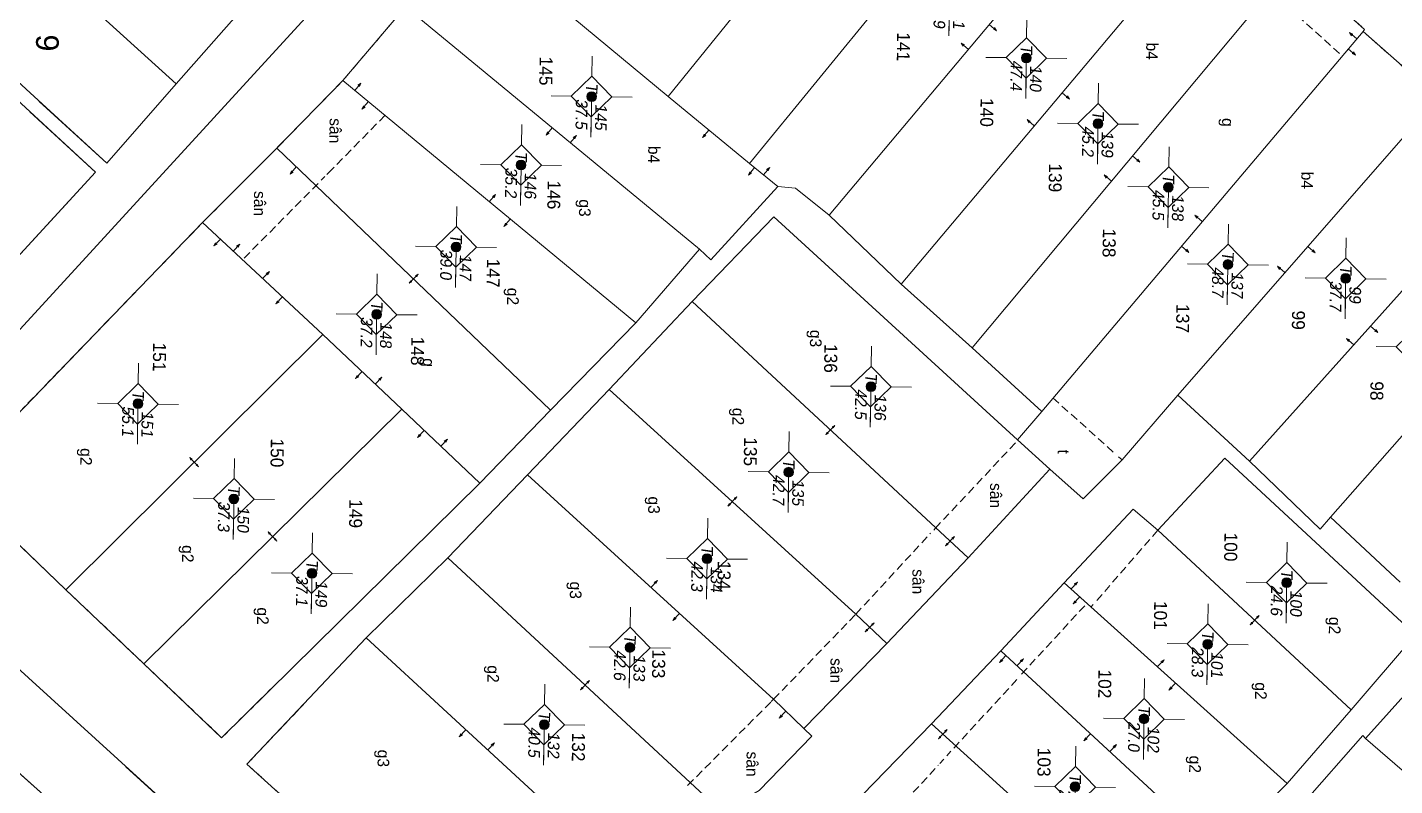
# Model space of a CAD drawing. Extents: x 601689 to 602595, y 1189742 to 1190763.
# Drawn here: x 602281.96 to 602324.14, y 1190337.56 to 1190360.97 of the extents above; entities that cross this region are included whole.
import ezdxf
from ezdxf.enums import TextEntityAlignment as Align

# ---------------------------------------------------------------- set-up
doc = ezdxf.new("R2010")
doc.units = 0
doc.header["$MEASUREMENT"] = 0
doc.linetypes.add('HIDDEN', pattern=[0.375, 0.25, -0.125])
for name, color, linetype in [('10', 250, 'Continuous'), ('11', 7, 'Continuous'), ('13', 7, 'Continuous'), ('14', 7, 'Continuous'), ('15', 7, 'Continuous'), ('16', 7, 'Continuous'), ('22', 7, 'Continuous'), ('25', 7, 'Continuous'), ('53', 7, 'Continuous'), ('57', 7, 'Continuous')]:
    doc.layers.add(name, color=color, linetype=linetype)
doc.layers.get('0').off()
doc.styles.add('TXT', font='vnshx.shx')

# ---------------------------------------------------------------- blocks, each defined once
blk = doc.blocks.new('NH3R')
at = {"layer": '16', "color": 7, "linetype": 'Continuous', "lineweight": 0}
for p, q in [((0, 0), (0.297, -0.005)), ((0.297, -0.005), (0.186, 0.031)), ((0.297, -0.005), (0.189, -0.033))]:
    blk.add_line(p, q, dxfattribs=at)
blk = doc.blocks.new('NH3')
at = {"layer": '16', "color": 7, "linetype": 'Continuous', "lineweight": 0}
for p, q in [((-0.199, -0.002), (-0.113, 0.021)), ((0.197, -0.012), (0.107, 0.015)), ((-0.199, -0.002), (0.197, -0.012)), ((-0.199, -0.002), (-0.116, -0.035)), ((0.197, -0.012), (0.104, -0.027))]:
    blk.add_line(p, q, dxfattribs=at)
blk = doc.blocks.new('*M275275275275')
at = {"layer": '13', "color": 3, "linetype": 'Continuous', "lineweight": 0}
blk.add_line((602484.25, 1189986.358), (602485.27, 1189986.358), dxfattribs=at)
at = {"layer": '13', "color": 3, "linetype": 'Continuous', "lineweight": 0, "style": 'TXT', "oblique": 7.6055}
blk.add_text('T', height=0.36, dxfattribs=at).set_placement((602484.053, 1189986.358), align=Align.MIDDLE_RIGHT)
for s, p in [('99', (602484.4, 1189986.658)), ('37.7', (602484.25, 1189986.058))]:
    blk.add_text(s, height=0.36, dxfattribs=at).set_placement(p, align=Align.MIDDLE_LEFT)
blk = doc.blocks.new('*M278278278278')
at = {"layer": '13', "color": 3, "linetype": 'Continuous', "lineweight": 0}
blk.add_line((602493.668, 1189984.675), (602494.688, 1189984.675), dxfattribs=at)
at = {"layer": '13', "color": 3, "linetype": 'Continuous', "lineweight": 0, "style": 'TXT', "oblique": 7.6055}
blk.add_text('T', height=0.36, dxfattribs=at).set_placement((602493.471, 1189984.675), align=Align.MIDDLE_RIGHT)
for s, p in [('100', (602493.818, 1189984.975)), ('24.6', (602493.668, 1189984.375))]:
    blk.add_text(s, height=0.36, dxfattribs=at).set_placement(p, align=Align.MIDDLE_LEFT)
blk = doc.blocks.new('*M281281281281')
at = {"layer": '13', "color": 3, "linetype": 'Continuous', "lineweight": 0}
blk.add_line((602483.873, 1189982.717), (602484.893, 1189982.717), dxfattribs=at)
at = {"layer": '13', "color": 3, "linetype": 'Continuous', "lineweight": 0, "style": 'TXT', "oblique": 7.6055}
for s, p in [('137', (602484.023, 1189983.017)), ('48.7', (602483.873, 1189982.417))]:
    blk.add_text(s, height=0.36, dxfattribs=at).set_placement(p, align=Align.MIDDLE_LEFT)
blk.add_text('T', height=0.36, dxfattribs=at).set_placement((602483.676, 1189982.717), align=Align.MIDDLE_RIGHT)
blk = doc.blocks.new('*M282282282282')
at = {"layer": '13', "color": 3, "linetype": 'Continuous', "lineweight": 0}
blk.add_line((602495.6, 1189982.262), (602496.62, 1189982.262), dxfattribs=at)
at = {"layer": '13', "color": 3, "linetype": 'Continuous', "lineweight": 0, "style": 'TXT', "oblique": 7.6055}
for s, p in [('101', (602495.75, 1189982.562)), ('28.3', (602495.6, 1189981.962))]:
    blk.add_text(s, height=0.36, dxfattribs=at).set_placement(p, align=Align.MIDDLE_LEFT)
blk.add_text('T', height=0.36, dxfattribs=at).set_placement((602495.403, 1189982.262), align=Align.MIDDLE_RIGHT)
blk = doc.blocks.new('*M285285285285')
at = {"layer": '13', "color": 3, "linetype": 'Continuous', "lineweight": 0}
blk.add_line((602481.515, 1189980.85), (602482.535, 1189980.85), dxfattribs=at)
at = {"layer": '13', "color": 3, "linetype": 'Continuous', "lineweight": 0, "style": 'TXT', "oblique": 7.6055}
blk.add_text('T', height=0.36, dxfattribs=at).set_placement((602481.318, 1189980.85), align=Align.MIDDLE_RIGHT)
for s, p in [('138', (602481.665, 1189981.15)), ('45.5', (602481.515, 1189980.55))]:
    blk.add_text(s, height=0.36, dxfattribs=at).set_placement(p, align=Align.MIDDLE_LEFT)
blk = doc.blocks.new('*M287287287287')
at = {"layer": '13', "color": 3, "linetype": 'Continuous', "lineweight": 0}
blk.add_line((602497.932, 1189980.334), (602498.952, 1189980.334), dxfattribs=at)
at = {"layer": '13', "color": 3, "linetype": 'Continuous', "lineweight": 0, "style": 'TXT', "oblique": 7.6055}
for s, p in [('102', (602498.082, 1189980.634)), ('27.0', (602497.932, 1189980.034))]:
    blk.add_text(s, height=0.36, dxfattribs=at).set_placement(p, align=Align.MIDDLE_LEFT)
blk.add_text('T', height=0.36, dxfattribs=at).set_placement((602497.735, 1189980.334), align=Align.MIDDLE_RIGHT)
blk = doc.blocks.new('*M290290290290')
at = {"layer": '13', "color": 3, "linetype": 'Continuous', "lineweight": 0}
blk.add_line((602479.587, 1189978.649), (602480.607, 1189978.649), dxfattribs=at)
at = {"layer": '13', "color": 3, "linetype": 'Continuous', "lineweight": 0, "style": 'TXT', "oblique": 7.6055}
for s, p in [('139', (602479.737, 1189978.949)), ('45.2', (602479.587, 1189978.349))]:
    blk.add_text(s, height=0.36, dxfattribs=at).set_placement(p, align=Align.MIDDLE_LEFT)
blk.add_text('T', height=0.36, dxfattribs=at).set_placement((602479.39, 1189978.649), align=Align.MIDDLE_RIGHT)
blk = doc.blocks.new('*M291291291291')
at = {"layer": '13', "color": 3, "linetype": 'Continuous', "lineweight": 0}
blk.add_line((602500.059, 1189978.24), (602501.079, 1189978.24), dxfattribs=at)
at = {"layer": '13', "color": 3, "linetype": 'Continuous', "lineweight": 0, "style": 'TXT', "oblique": 7.6055}
for s, p in [('103', (602500.209, 1189978.54)), ('27.9', (602500.059, 1189977.94))]:
    blk.add_text(s, height=0.36, dxfattribs=at).set_placement(p, align=Align.MIDDLE_LEFT)
blk.add_text('T', height=0.36, dxfattribs=at).set_placement((602499.862, 1189978.24), align=Align.MIDDLE_RIGHT)
blk = doc.blocks.new('*M294294294294')
at = {"layer": '13', "color": 3, "linetype": 'Continuous', "lineweight": 0}
blk.add_line((602477.589, 1189976.407), (602478.609, 1189976.407), dxfattribs=at)
at = {"layer": '13', "color": 3, "linetype": 'Continuous', "lineweight": 0, "style": 'TXT', "oblique": 7.6055}
for s, p in [('140', (602477.739, 1189976.707)), ('47.4', (602477.589, 1189976.107))]:
    blk.add_text(s, height=0.36, dxfattribs=at).set_placement(p, align=Align.MIDDLE_LEFT)
blk.add_text('T', height=0.36, dxfattribs=at).set_placement((602477.392, 1189976.407), align=Align.MIDDLE_RIGHT)
blk = doc.blocks.new('*M298298298298')
at = {"layer": '13', "color": 3, "linetype": 'Continuous', "lineweight": 0}
blk.add_line((602475.694, 1189974.011), (602476.714, 1189974.011), dxfattribs=at)
at = {"layer": '13', "color": 3, "linetype": 'Continuous', "lineweight": 0, "style": 'TXT', "oblique": 7.6055}
for s, p in [('141', (602475.844, 1189974.311)), ('46.9', (602475.694, 1189973.711))]:
    blk.add_text(s, height=0.36, dxfattribs=at).set_placement(p, align=Align.MIDDLE_LEFT)
blk.add_text('T', height=0.36, dxfattribs=at).set_placement((602475.497, 1189974.011), align=Align.MIDDLE_RIGHT)
blk = doc.blocks.new('*M301301301301')
at = {"layer": '13', "color": 3, "linetype": 'Continuous', "lineweight": 0}
blk.add_line((602487.801, 1189971.761), (602488.821, 1189971.761), dxfattribs=at)
at = {"layer": '13', "color": 3, "linetype": 'Continuous', "lineweight": 0, "style": 'TXT', "oblique": 7.6055}
for s, p in [('136', (602487.951, 1189972.061)), ('42.5', (602487.801, 1189971.461))]:
    blk.add_text(s, height=0.36, dxfattribs=at).set_placement(p, align=Align.MIDDLE_LEFT)
blk.add_text('T', height=0.36, dxfattribs=at).set_placement((602487.604, 1189971.761), align=Align.MIDDLE_RIGHT)
blk = doc.blocks.new('*M306306306306')
at = {"layer": '13', "color": 3, "linetype": 'Continuous', "lineweight": 0}
blk.add_line((602490.478, 1189969.263), (602491.498, 1189969.263), dxfattribs=at)
at = {"layer": '13', "color": 3, "linetype": 'Continuous', "lineweight": 0, "style": 'TXT', "oblique": 7.6055}
for s, p in [('135', (602490.628, 1189969.563)), ('42.7', (602490.478, 1189968.963))]:
    blk.add_text(s, height=0.36, dxfattribs=at).set_placement(p, align=Align.MIDDLE_LEFT)
blk.add_text('T', height=0.36, dxfattribs=at).set_placement((602490.281, 1189969.263), align=Align.MIDDLE_RIGHT)
blk = doc.blocks.new('*M309309309309')
at = {"layer": '13', "color": 3, "linetype": 'Continuous', "lineweight": 0}
blk.add_line((602493.186, 1189966.785), (602494.206, 1189966.785), dxfattribs=at)
at = {"layer": '13', "color": 3, "linetype": 'Continuous', "lineweight": 0, "style": 'TXT', "oblique": 7.6055}
for s, p in [('134', (602493.336, 1189967.085)), ('42.3', (602493.186, 1189966.485))]:
    blk.add_text(s, height=0.36, dxfattribs=at).set_placement(p, align=Align.MIDDLE_LEFT)
blk.add_text('T', height=0.36, dxfattribs=at).set_placement((602492.989, 1189966.785), align=Align.MIDDLE_RIGHT)
blk = doc.blocks.new('*M313313313313')
at = {"layer": '13', "color": 3, "linetype": 'Continuous', "lineweight": 0}
blk.add_line((602495.961, 1189964.443), (602496.981, 1189964.443), dxfattribs=at)
at = {"layer": '13', "color": 3, "linetype": 'Continuous', "lineweight": 0, "style": 'TXT', "oblique": 7.6055}
for s, p in [('133', (602496.111, 1189964.743)), ('42.6', (602495.961, 1189964.143))]:
    blk.add_text(s, height=0.36, dxfattribs=at).set_placement(p, align=Align.MIDDLE_LEFT)
blk.add_text('T', height=0.36, dxfattribs=at).set_placement((602495.764, 1189964.443), align=Align.MIDDLE_RIGHT)
blk = doc.blocks.new('*M316316316316')
at = {"layer": '13', "color": 3, "linetype": 'Continuous', "lineweight": 0}
blk.add_line((602478.975, 1189963.014), (602479.995, 1189963.014), dxfattribs=at)
at = {"layer": '13', "color": 3, "linetype": 'Continuous', "lineweight": 0, "style": 'TXT', "oblique": 7.6055}
for s, p in [('145', (602479.125, 1189963.314)), ('37.5', (602478.975, 1189962.714))]:
    blk.add_text(s, height=0.36, dxfattribs=at).set_placement(p, align=Align.MIDDLE_LEFT)
blk.add_text('T', height=0.36, dxfattribs=at).set_placement((602478.778, 1189963.014), align=Align.MIDDLE_RIGHT)
blk = doc.blocks.new('*M317317317317')
at = {"layer": '13', "color": 3, "linetype": 'Continuous', "lineweight": 0}
blk.add_line((602498.379, 1189961.835), (602499.399, 1189961.835), dxfattribs=at)
at = {"layer": '13', "color": 3, "linetype": 'Continuous', "lineweight": 0, "style": 'TXT', "oblique": 7.6055}
blk.add_text('T', height=0.36, dxfattribs=at).set_placement((602498.182, 1189961.835), align=Align.MIDDLE_RIGHT)
for s, p in [('132', (602498.529, 1189962.135)), ('40.5', (602498.379, 1189961.535))]:
    blk.add_text(s, height=0.36, dxfattribs=at).set_placement(p, align=Align.MIDDLE_LEFT)
blk = doc.blocks.new('*M318318318318')
at = {"layer": '13', "color": 3, "linetype": 'Continuous', "lineweight": 0}
blk.add_line((602481.12, 1189960.871), (602482.14, 1189960.871), dxfattribs=at)
at = {"layer": '13', "color": 3, "linetype": 'Continuous', "lineweight": 0, "style": 'TXT', "oblique": 7.6055}
for s, p in [('146', (602481.27, 1189961.171)), ('35.2', (602481.12, 1189960.571))]:
    blk.add_text(s, height=0.36, dxfattribs=at).set_placement(p, align=Align.MIDDLE_LEFT)
blk.add_text('T', height=0.36, dxfattribs=at).set_placement((602480.923, 1189960.871), align=Align.MIDDLE_RIGHT)
blk = doc.blocks.new('*M320320320320')
at = {"layer": '13', "color": 3, "linetype": 'Continuous', "lineweight": 0}
blk.add_line((602483.676, 1189958.903), (602484.696, 1189958.903), dxfattribs=at)
at = {"layer": '13', "color": 3, "linetype": 'Continuous', "lineweight": 0, "style": 'TXT', "oblique": 7.6055}
blk.add_text('T', height=0.36, dxfattribs=at).set_placement((602483.479, 1189958.903), align=Align.MIDDLE_RIGHT)
for s, p in [('147', (602483.826, 1189959.203)), ('39.0', (602483.676, 1189958.603))]:
    blk.add_text(s, height=0.36, dxfattribs=at).set_placement(p, align=Align.MIDDLE_LEFT)
blk = doc.blocks.new('*M325325325325')
at = {"layer": '13', "color": 3, "linetype": 'Continuous', "lineweight": 0}
blk.add_line((602485.794, 1189956.48), (602486.814, 1189956.48), dxfattribs=at)
at = {"layer": '13', "color": 3, "linetype": 'Continuous', "lineweight": 0, "style": 'TXT', "oblique": 7.6055}
for s, p in [('148', (602485.944, 1189956.78)), ('37.2', (602485.794, 1189956.18))]:
    blk.add_text(s, height=0.36, dxfattribs=at).set_placement(p, align=Align.MIDDLE_LEFT)
blk.add_text('T', height=0.36, dxfattribs=at).set_placement((602485.597, 1189956.48), align=Align.MIDDLE_RIGHT)
blk = doc.blocks.new('*M329329329329')
at = {"layer": '13', "color": 3, "linetype": 'Continuous', "lineweight": 0}
blk.add_line((602493.813, 1189954.601), (602494.833, 1189954.601), dxfattribs=at)
at = {"layer": '13', "color": 3, "linetype": 'Continuous', "lineweight": 0, "style": 'TXT', "oblique": 7.6055}
for s, p in [('149', (602493.963, 1189954.901)), ('37.1', (602493.813, 1189954.301))]:
    blk.add_text(s, height=0.36, dxfattribs=at).set_placement(p, align=Align.MIDDLE_LEFT)
blk.add_text('T', height=0.36, dxfattribs=at).set_placement((602493.616, 1189954.601), align=Align.MIDDLE_RIGHT)
blk = doc.blocks.new('*M332332332332')
at = {"layer": '13', "color": 3, "linetype": 'Continuous', "lineweight": 0}
blk.add_line((602491.551, 1189952.16), (602492.571, 1189952.16), dxfattribs=at)
at = {"layer": '13', "color": 3, "linetype": 'Continuous', "lineweight": 0, "style": 'TXT', "oblique": 7.6055}
blk.add_text('T', height=0.36, dxfattribs=at).set_placement((602491.354, 1189952.16), align=Align.MIDDLE_RIGHT)
for s, p in [('150', (602491.701, 1189952.46)), ('37.3', (602491.551, 1189951.86))]:
    blk.add_text(s, height=0.36, dxfattribs=at).set_placement(p, align=Align.MIDDLE_LEFT)
blk = doc.blocks.new('*M335335335335')
at = {"layer": '13', "color": 3, "linetype": 'Continuous', "lineweight": 0}
blk.add_line((602488.659, 1189949.158), (602489.679, 1189949.158), dxfattribs=at)
at = {"layer": '13', "color": 3, "linetype": 'Continuous', "lineweight": 0, "style": 'TXT', "oblique": 7.6055}
blk.add_text('T', height=0.36, dxfattribs=at).set_placement((602488.462, 1189949.158), align=Align.MIDDLE_RIGHT)
for s, p in [('151', (602488.809, 1189949.458)), ('55.1', (602488.659, 1189948.858))]:
    blk.add_text(s, height=0.36, dxfattribs=at).set_placement(p, align=Align.MIDDLE_LEFT)
blk = doc.blocks.new('CENTRD')
at = {"layer": '11', "linetype": 'Continuous', "lineweight": 0}
h = blk.add_hatch(color=2, dxfattribs=at)
edge = h.paths.add_edge_path()
edge.add_arc((0, 0), 0.15, 0, 360)
at = {"layer": '11', "color": 2, "linetype": 'Continuous', "lineweight": 0}
for p, q in [((0, 1.25), (0, 0.625)), ((0, 0.625), (-0.625, 0)), ((0.625, 0), (0, 0.625)), ((-0.625, 0), (-1.25, 0)), ((-0.625, 0), (0, -0.625)), ((0, -0.625), (0.625, 0)), ((1.25, 0), (0.625, 0)), ((0, -0.625), (0, -1.25))]:
    blk.add_line(p, q, dxfattribs=at)
blk.add_circle((0, 0), 0.15, dxfattribs=at)
blk = doc.blocks.new('BDONG')
at = {"color": 7, "linetype": 'Continuous', "lineweight": 0}
for p, q in [((0, 0), (0, -1.508)), ((0, 0), (2.759, 0)), ((0.342, 0), (0.342, -1.508)), ((0.797, 0), (0.797, -1.508)), ((1.274, 0), (1.274, -1.508)), ((1.73, 0), (1.73, -1.508)), ((1.753, 0), (1.753, -1.508)), ((2.072, 0), (2.072, -1.508)), ((2.759, 0), (2.759, -1.508)), ((0, -0.308), (1.73, -0.308)), ((1.753, -0.308), (2.759, -0.308)), ((0, -0.458), (1.73, -0.458)), ((1.753, -0.458), (2.759, -0.458)), ((0, -0.608), (1.73, -0.608)), ((1.753, -0.608), (2.759, -0.608)), ((0, -0.758), (1.73, -0.758)), ((1.753, -0.758), (2.759, -0.758)), ((0, -0.908), (1.73, -0.908)), ((1.753, -0.908), (2.759, -0.908)), ((0, -1.058), (1.73, -1.058)), ((1.753, -1.058), (2.759, -1.058)), ((0, -1.208), (1.73, -1.208)), ((1.753, -1.208), (2.759, -1.208)), ((0, -1.358), (1.73, -1.358)), ((1.753, -1.358), (2.759, -1.358)), ((0, -1.508), (1.73, -1.508)), ((1.753, -1.508), (2.759, -1.508))]:
    blk.add_line(p, q, dxfattribs=at)
at = {"color": 7, "linetype": 'Continuous', "lineweight": 0, "style": 'TXT'}
blk.add_text('B%%182ng c%%184c th%%246a bi%%213n %%174%%233ng ', height=0.049998, rotation=360, dxfattribs=at).set_placement((0.008, 0.046))
for s, height, p in [('(D%%239ng cho ch%%216nh l%%253 bi%%213n %%174%%233ng)', 0.054, (1.743, 0.05)), ('s%%232 TT', 0.05, (0.21, -0.099)), ('s%%232 hi%%214u', 0.049998, (0.639, -0.104)), ('s%%232 hi%%214u th%%246a', 0.049998, (1.135, -0.103)), ('s%%232 hi%%214u th%%246a', 0.049998, (1.612, -0.107)), ('s%%232 TT', 0.05, (1.936, -0.114)), ('s%%232 hi%%214u th%%246a b%%225', 0.049998, (2.559, -0.108)), ('Th%%246a th%%170m', 0.049998, (0.227, -0.214)), ('Th%%246a th%%170m', 0.049998, (0.63, -0.213)), ('g%%232c c%%241a th%%246a', 0.049998, (1.137, -0.187)), ('Th%%246a b%%225', 0.049998, (1.956, -0.203)), ('(ch%%216 %%174%%184nh s%%232 m%%233t l%%199n)', 0.049998, (2.638, -0.204)), ('l%%169n c%%203n', 0.049998, (1.56, -0.224)), ('m%%237i th%%170m', 0.049998, (1.101, -0.282))]:
    blk.add_text(s, height=height, rotation=360, dxfattribs=at).set_placement(p, align=Align.CENTER)
blk = doc.blocks.new('BANG')
at = {"color": 7, "linetype": 'Continuous', "lineweight": 0, "xscale": 9.999585560760034, "yscale": 9.999585560760034, "rotation": 359.9999199552673}
blk.add_blockref('BDONG', (0, 0), dxfattribs=at)

msp = doc.modelspace()

# ---------------------------------------------------------------- linework, layer by layer
at = {"layer": '10', "color": 7, "linetype": 'Continuous', "lineweight": 0}
for p, q in [((602311.129, 1190370.448), (602301.729, 1190358.836)), ((602275.659, 1190369.114), (602286.554, 1190359.224)), ((602314.219, 1190368.965), (602304.241, 1190356.772)), ((602316.581, 1190366.942), (602306.699, 1190355.168)), ((602318.862, 1190364.861), (602308.921, 1190353.047)), ((602295.48, 1190364.032), (602301.729, 1190358.836)), ((602320.996, 1190362.912), (602311.113, 1190351.077)), ((602286.554, 1190359.224), (602288.566, 1190361.507)), ((602293.628, 1190361.607), (602291.695, 1190359.324)), ((602293.628, 1190361.607), (602302.695, 1190354.123)), ((602323.168, 1190360.842), (602313.257, 1190349.117)), ((602323.168, 1190360.842), (602325.48, 1190358.8)), ((602291.695, 1190359.324), (602289.657, 1190357.241)), ((602291.695, 1190359.324), (602300.734, 1190351.849)), ((602301.729, 1190358.836), (602304.241, 1190356.772)), ((602317.454, 1190349.62), (602325.48, 1190358.8)), ((602289.657, 1190357.241), (602287.365, 1190354.942)), ((602289.657, 1190357.241), (602298.106, 1190349.155)), ((602304.241, 1190356.772), (602305.111, 1190356.059)), ((602306.699, 1190355.168), (602308.921, 1190353.047)), ((602291.078, 1190351.491), (602287.365, 1190354.942)), ((602322.163, 1190345.855), (602329.974, 1190354.729)), ((602302.695, 1190354.123), (602300.734, 1190351.849)), ((602308.921, 1190353.047), (602311.113, 1190351.077)), ((602302.472, 1190352.506), (602299.916, 1190349.791)), ((602302.472, 1190352.506), (602310.984, 1190344.598)), ((602298.106, 1190349.155), (602300.734, 1190351.849)), ((602291.078, 1190351.491), (602283.15, 1190343.609)), ((602293.517, 1190349.187), (602291.078, 1190351.491)), ((602311.113, 1190351.077), (602313.257, 1190349.117)), ((602299.916, 1190349.791), (602297.389, 1190347.155)), ((602317.454, 1190349.62), (602319.666, 1190347.58)), ((602285.558, 1190341.327), (602293.517, 1190349.187)), ((602295.925, 1190346.905), (602293.517, 1190349.187)), ((602295.925, 1190346.905), (602298.106, 1190349.155)), ((602313.257, 1190349.117), (602312.514, 1190348.238)), ((602312.514, 1190348.238), (602313.502, 1190347.334)), ((602297.389, 1190347.155), (602294.934, 1190344.598)), ((602310.984, 1190344.598), (602313.502, 1190347.334)), ((602322.163, 1190345.855), (602324.315, 1190343.846)), ((602316.836, 1190345.447), (602322.801, 1190339.906)), ((602294.934, 1190344.598), (602292.419, 1190342.123)), ((602303.397, 1190336.742), (602294.934, 1190344.598)), ((602308.479, 1190341.952), (602310.984, 1190344.598)), ((602311.996, 1190341.724), (602313.945, 1190343.827)), ((602313.945, 1190343.827), (602320.829, 1190337.633)), ((602283.15, 1190343.609), (602285.558, 1190341.327)), ((602305.922, 1190339.327), (602308.479, 1190341.952)), ((602309.854, 1190339.473), (602311.996, 1190341.724)), ((602311.996, 1190341.724), (602318.72, 1190335.511)), ((602322.801, 1190339.906), (602320.829, 1190337.633)), ((602309.854, 1190339.473), (602316.551, 1190333.401)), ((602335.306, 1190328.553), (602323.249, 1190339.02)), ((602320.829, 1190337.633), (602318.72, 1190335.511))]:
    msp.add_line(p, q, dxfattribs=at)
for points in [[(602275.659, 1190369.114), (602273.498, 1190366.913), (602274.307, 1190366.062), (602284.41, 1190356.773), (602286.554, 1190359.224)], [(602320.996, 1190362.912), (602323.218, 1190360.901), (602323.168, 1190360.842)], [(602273.627, 1190351.44), (602276.757, 1190348.548), (602284.066, 1190356.498), (602280.956, 1190359.361)], [(602327.813, 1190356.758), (602327.141, 1190355.927), (602319.666, 1190347.58)], [(602305.111, 1190356.059), (602303.05, 1190353.798), (602302.695, 1190354.123)], [(602305.111, 1190356.059), (602305.66, 1190356.002), (602306.699, 1190355.168)], [(602312.514, 1190348.238), (602304.989, 1190355.121), (602302.472, 1190352.506)], [(602287.365, 1190354.942), (602279.665, 1190346.967), (602283.15, 1190343.609)], [(602308.479, 1190341.952), (602307.521, 1190342.855), (602299.916, 1190349.791)], [(602313.502, 1190347.334), (602314.53, 1190346.42), (602315.737, 1190347.623), (602317.454, 1190349.62)], [(602316.836, 1190345.447), (602318.907, 1190347.67), (602324.792, 1190342.219), (602322.801, 1190339.906)], [(602319.666, 1190347.58), (602321.847, 1190345.479), (602322.163, 1190345.855)], [(602305.922, 1190339.327), (602304.984, 1190340.23), (602297.389, 1190347.155)], [(602285.558, 1190341.327), (602287.957, 1190339.044), (602295.925, 1190346.905)], [(602313.945, 1190343.827), (602316.076, 1190346.099), (602316.836, 1190345.447)], [(602273.305, 1190339.705), (602273.266, 1190339.735), (602276.16, 1190342.906), (602284.784, 1190335.207), (602281.941, 1190332.026)], [(602292.419, 1190342.123), (602288.737, 1190338.233), (602292.085, 1190335.197), (602297.21, 1190330.466), (602300.892, 1190334.266)], [(602292.419, 1190342.123), (602299.915, 1190335.209), (602300.892, 1190334.266)], [(602323.249, 1190339.02), (602325.524, 1190341.559), (602334.662, 1190333.382), (602337.44, 1190330.985), (602335.306, 1190328.553)], [(602303.397, 1190336.742), (602304.535, 1190337.416), (602306.169, 1190339.094), (602305.922, 1190339.327)], [(602308.228, 1190336.806), (602307.724, 1190337.283), (602309.854, 1190339.473)], [(602321.301, 1190336.996), (602323.16, 1190339.111), (602323.249, 1190339.02)]]:
    msp.add_lwpolyline(points, dxfattribs=at)
at = {"layer": '14', "color": 6, "linetype": 'HIDDEN', "lineweight": 0}
for p, q in [((602320.305, 1190362.081), (602322.518, 1190360.101)), ((602293.001, 1190358.256), (602291.379, 1190356.607)), ((602291.379, 1190356.607), (602291.166, 1190356.39)), ((602290.932, 1190356.154), (602288.6, 1190353.795)), ((602291.145, 1190356.371), (602291.024, 1190356.252)), ((602313.602, 1190349.533), (602315.548, 1190347.785)), ((602315.628, 1190347.714), (602315.737, 1190347.623)), ((602316.836, 1190345.447), (602314.926, 1190343.244)), ((602307.521, 1190342.855), (602309.825, 1190345.354)), ((602312.635, 1190341.005), (602314.645, 1190343.188)), ((602314.845, 1190343.155), (602314.774, 1190343.076)), ((602310.544, 1190338.724), (602312.534, 1190340.886)), ((602310.117, 1190338.249), (602310.239, 1190338.379)), ((602310.331, 1190338.487), (602310.453, 1190338.625)), ((602308.534, 1190336.531), (602310.067, 1190338.2))]:
    msp.add_line(p, q, dxfattribs=at)
for points in [[(602309.927, 1190345.453), (602309.967, 1190345.502), (602312.524, 1190348.227)], [(602304.913, 1190340.161), (602304.984, 1190340.23), (602307.521, 1190342.855)], [(602302.327, 1190337.566), (602302.338, 1190337.576), (602304.913, 1190340.161)]]:
    msp.add_lwpolyline(points, dxfattribs=at)
at = {"layer": '22', "color": 7, "linetype": 'HIDDEN', "lineweight": 0}
for p, q in [((602320.996, 1190362.912), (602323.218, 1190360.901)), ((602323.218, 1190360.901), (602323.168, 1190360.842)), ((602323.168, 1190360.842), (602325.48, 1190358.8)), ((602290.573, 1190340.168), (602288.737, 1190338.233)), ((602288.737, 1190338.233), (602292.085, 1190335.197))]:
    msp.add_line(p, q, dxfattribs=at)
msp.add_lwpolyline([(602299.361, 1190367.739), (602296.74, 1190364.684), (602296.552, 1190364.847), (602295.48, 1190364.032), (602293.628, 1190361.607), (602291.695, 1190359.324), (602289.657, 1190357.241), (602287.365, 1190354.942), (602279.665, 1190346.967), (602283.15, 1190343.609), (602285.558, 1190341.327), (602287.957, 1190339.044), (602289.802, 1190340.869)], dxfattribs=at)
at = {"layer": '25', "color": 7, "linetype": 'Continuous', "lineweight": 0}
for p, q in [((602286.554, 1190359.224), (602288.566, 1190361.507)), ((602284.41, 1190356.773), (602286.554, 1190359.224)), ((602282.327, 1190358.682), (602284.41, 1190356.773)), ((602284.066, 1190356.498), (602282.042, 1190358.366)), ((602276.757, 1190348.548), (602284.066, 1190356.498)), ((602276.16, 1190342.906), (602284.784, 1190335.207))]:
    msp.add_line(p, q, dxfattribs=at)
at = {"layer": '57', "color": 172, "linetype": 'Continuous', "lineweight": 0}
for q in [(602292.227, 1190363.107), (602292.176, 1190363.047)]:
    msp.add_line((602276.471, 1190345.912), q, dxfattribs=at)
for points in [[(602276.471, 1190345.912), (602294.971, 1190329.067), (602285.735, 1190319.213), (602285.952, 1190319)], [(602285.005, 1190338.144), (602294.971, 1190329.067), (602290.668, 1190324.476)]]:
    msp.add_lwpolyline(points, dxfattribs=at)

# ---------------------------------------------------------------- block references
at = {"color": 7, "linetype": 'Continuous', "lineweight": 0, "rotation": 269.2144660607985}
msp.add_blockref('BANG', (602335.007, 1190342.438), dxfattribs=at)
at = {"layer": '11', "color": 2, "linetype": 'Continuous', "lineweight": 0, "rotation": 269.1680420500809}
for p in [(602310.412, 1190361.954), (602312.781, 1190360.025), (602299.369, 1190358.833), (602314.993, 1190357.995), (602297.195, 1190356.72), (602317.166, 1190356.035), (602295.19, 1190354.193), (602318.999, 1190353.65), (602322.634, 1190353.22), (602292.737, 1190352.11), (602324.819, 1190351.104), (602307.987, 1190349.881), (602285.374, 1190349.352), (602305.45, 1190347.241), (602288.333, 1190346.416), (602302.933, 1190344.569), (602290.741, 1190344.119), (602320.814, 1190343.828), (602300.551, 1190341.829), (602318.373, 1190341.931), (602316.412, 1190339.627), (602297.908, 1190339.449), (602314.287, 1190337.531)]:
    msp.add_blockref('CENTRD', p, dxfattribs=at)
at = {"layer": '13', "color": 3, "linetype": 'Continuous', "lineweight": 0, "rotation": 269.1680420500809}
for name in ['*M298298298298', '*M294294294294', '*M316316316316', '*M290290290290', '*M318318318318', '*M285285285285', '*M320320320320', '*M281281281281', '*M275275275275', '*M325325325325', '*M301301301301', '*M335335335335', '*M306306306306', '*M332332332332', '*M309309309309', '*M329329329329', '*M278278278278', '*M313313313313', '*M282282282282', '*M287287287287', '*M317317317317', '*M291291291291']:
    msp.add_blockref(name, (-578790.27, 1810052.359), dxfattribs=at)
at = {"layer": '16', "color": 7, "linetype": 'Continuous', "lineweight": 0}
for name, p, rotation in [('NH3R', (602311.64, 1190361.06), 319.9876274187848), ('NH3R', (602311, 1190360.289), 139.9876274187846), ('NH3R', (602292.062, 1190359.019), 50.40460561510227), ('NH3R', (602313.892, 1190358.949), 319.9208728949191), ('NH3R', (602313.027, 1190357.931), 139.9876274187846), ('NH3R', (602298.71, 1190357.407), 50.40460561510227), ('NH3R', (602304.4, 1190356.639), 230.7089066043789), ('NH3R', (602304.676, 1190356.415), 50.70890660437889), ('NH3R', (602296.214, 1190355.581), 50.40460561510227), ('NH3R', (602287.919, 1190354.435), 226.6302405754163), ('NH3R', (602288.313, 1190354.06), 47.09240112222565), ('NH3R', (602321.467, 1190354.205), 318.8414086952059), ('NH3R', (602289.222, 1190353.217), 47.09240112222565), ('NH3R', (602289.834, 1190352.648), 226.6302405754163), ('NH3R', (602292.293, 1190350.344), 226.6302405754163), ('NH3R', (602292.697, 1190349.959), 47.09240112222565), ('NH3R', (602294.208, 1190348.528), 226.6302405754163), ('NH3', (602306.728, 1190348.547), 47.11110220616114), ('NH3', (602303.718, 1190346.328), 227.6407451887323), ('NH3', (602289.533, 1190345.262), 314.6481857018163), ('NH3', (602310.422, 1190345.116), 47.11110220616114), ('NH3R', (602301.202, 1190343.682), 47.65964504211306), ('NH3R', (602314.152, 1190343.634), 47.27187573325543), ('NH3R', (602314.428, 1190343.391), 228.0184600615754), ('NH3R', (602302.081, 1190342.88), 227.3194912225049), ('NH3', (602307.945, 1190342.459), 47.11110220616114), ('NH3R', (602312.154, 1190341.582), 228.0184600615754), ('NH3R', (602312.489, 1190341.267), 47.27187573325543), ('NH3R', (602316.829, 1190341.238), 47.27187573325543), ('NH3', (602299.16, 1190340.67), 47.12111703489267), ('NH3R', (602317.382, 1190340.73), 228.0184600615754), ('NH3R', (602305.359, 1190339.866), 227.3194912225049), ('NH3R', (602295.491, 1190339.291), 227.3194912225049), ('NH3', (602310.2, 1190339.158), 47.80122888721612), ('NH3R', (602314.76, 1190339.166), 228.0184600615754), ('NH3R', (602296.173, 1190338.671), 47.31949122250485), ('NH3R', (602315.353, 1190338.618), 47.27187573325543)]:
    msp.add_blockref(name, p, dxfattribs=dict(at, rotation=rotation))
for name, p, xscale, yscale, rotation in [('NH3R', (602322.975, 1190360.615), 0.9999981903720524, 0.9999981903720524, 139.7980266969617), ('NH3R', (602322.711, 1190360.308), 1.000001685461634, 1.000001685461634, 320.1397210001541), ('NH3R', (602292.477, 1190358.673), 0.9999979368083378, 0.9999979368083378, 230.4712326250306), ('NH3R', (602298.156, 1190357.865), 0.9999979368083378, 0.9999979368083378, 230.4712326250306), ('NH3R', (602302.985, 1190357.799), 1.000002282304931, 1.000002282304931, 230.5858609336578), ('NH3R', (602316.055, 1190356.999), 1.000001685461634, 1.000001685461634, 320.1397210001541), ('NH3R', (602290.259, 1190356.663), 0.9999979368083378, 0.9999979368083378, 230.4712326250306), ('NH3R', (602315.405, 1190356.218), 0.9999981903720524, 0.9999981903720524, 139.7980266969617), ('NH3R', (602318.207, 1190354.98), 0.9999981903720524, 0.9999981903720524, 139.7980266969617), ('NH3R', (602296.858, 1190355.053), 0.9999979368083378, 0.9999979368083378, 230.4712326250306), ('NH3R', (602317.567, 1190354.219), 1.000001685461634, 1.000001685461634, 320.1397210001541), ('NH3R', (602320.756, 1190353.404), 0.9999981903720524, 0.9999981903720524, 139.7980266969617), ('NH3', (602293.882, 1190353.204), 0.9999980652978306, 0.9999980652978306, 226.2524378350137), ('NH3R', (602323.404, 1190351.748), 1.00000107775425, 1.00000107775425, 318.1600931125333), ('NH3R', (602322.885, 1190351.175), 0.9999981903720524, 0.9999981903720524, 139.7980266969617), ('NH3R', (602294.721, 1190348.042), 0.999998863599828, 0.999998863599828, 46.52619861479076), ('NH3', (602287.114, 1190347.555), 0.9999986071089244, 0.9999986071089244, 314.8274222141897), ('NH3', (602319.818, 1190342.677), 1.000002029154252, 1.000002029154252, 47.10221786696265)]:
    msp.add_blockref(name, p, dxfattribs=dict(at, xscale=xscale, yscale=yscale, rotation=rotation))

# ---------------------------------------------------------------- texts
at = {"layer": '15', "color": 7, "linetype": 'Continuous', "lineweight": 0, "style": 'TXT'}
for s, p in [('b4', (602316.663, 1190360.501)), ('s%%169n', (602291.469, 1190358.166)), ('g', (602319.001, 1190358.169)), ('b4', (602301.299, 1190357.311)), ('b4', (602321.449, 1190356.515)), ('s%%169n', (602289.138, 1190355.918)), ('g3', (602299.166, 1190355.661)), ('g2', (602296.948, 1190352.931)), ('g3', (602306.291, 1190351.632)), ('g', (602294.348, 1190350.757)), ('g2', (602303.898, 1190349.226)), ('g2', (602283.78, 1190347.982)), ('t', (602313.93, 1190347.938)), ('s%%169n', (602311.846, 1190346.906)), ('g3', (602301.3, 1190346.491)), ('g2', (602286.919, 1190344.988)), ('s%%169n', (602309.45, 1190344.249)), ('g3', (602298.884, 1190343.864)), ('g2', (602289.233, 1190343.066)), ('g2', (602322.3, 1190342.773)), ('g2', (602296.339, 1190341.279)), ('s%%169n', (602306.922, 1190341.504)), ('g2', (602320.023, 1190340.754)), ('g3', (602292.952, 1190338.675)), ('s%%169n', (602304.333, 1190338.619)), ('g2', (602317.991, 1190338.492))]:
    msp.add_text(s, height=0.36, rotation=269.2144, dxfattribs=at).set_placement(p, align=Align.MIDDLE_LEFT)
at = {"layer": '53', "color": 200, "linetype": 'Continuous', "lineweight": 0, "style": 'TXT'}
for s, height, p in [('9', 0.7, (602282.585, 1190360.749)), ('141', 0.4, (602308.997, 1190360.816)), ('145', 0.4, (602297.967, 1190360.067)), ('140', 0.4, (602311.57, 1190358.79)), ('139', 0.4, (602313.681, 1190356.772)), ('146', 0.4, (602298.214, 1190356.244)), ('138', 0.4, (602315.344, 1190354.759)), ('147', 0.4, (602296.341, 1190353.829)), ('137', 0.4, (602317.613, 1190352.428)), ('99', 0.4, (602321.18, 1190352.228)), ('148', 0.4, (602294.008, 1190351.422)), ('151', 0.4, (602286.044, 1190351.24)), ('136', 0.4, (602306.755, 1190351.197)), ('98', 0.4, (602323.6, 1190350.046)), ('150', 0.4, (602289.675, 1190348.28)), ('135', 0.4, (602304.276, 1190348.32)), ('149', 0.4, (602292.099, 1190346.407)), ('100', 0.4, (602319.096, 1190345.377)), ('134', 0.4, (602303.463, 1190344.502)), ('101', 0.4, (602316.927, 1190343.266)), ('133', 0.4, (602301.445, 1190341.769)), ('102', 0.4, (602315.208, 1190341.15)), ('132', 0.4, (602298.97, 1190339.202)), ('103', 0.4, (602313.335, 1190338.736))]:
    msp.add_text(s, height=height, rotation=269.2144, dxfattribs=at).set_placement(p, align=Align.MIDDLE_LEFT)

doc.saveas('drawing.dxf')
